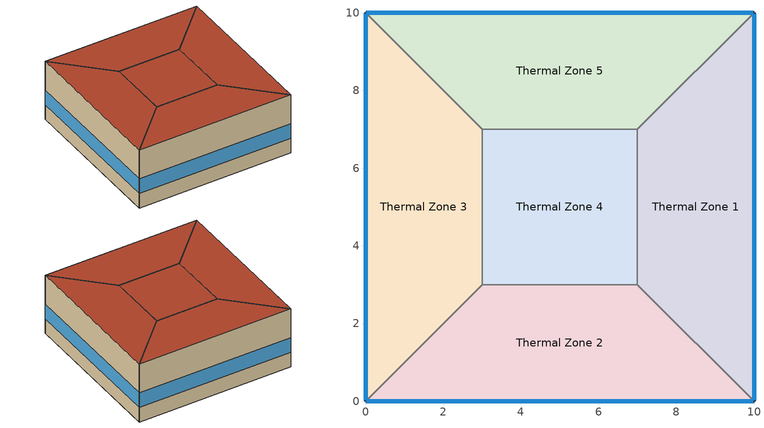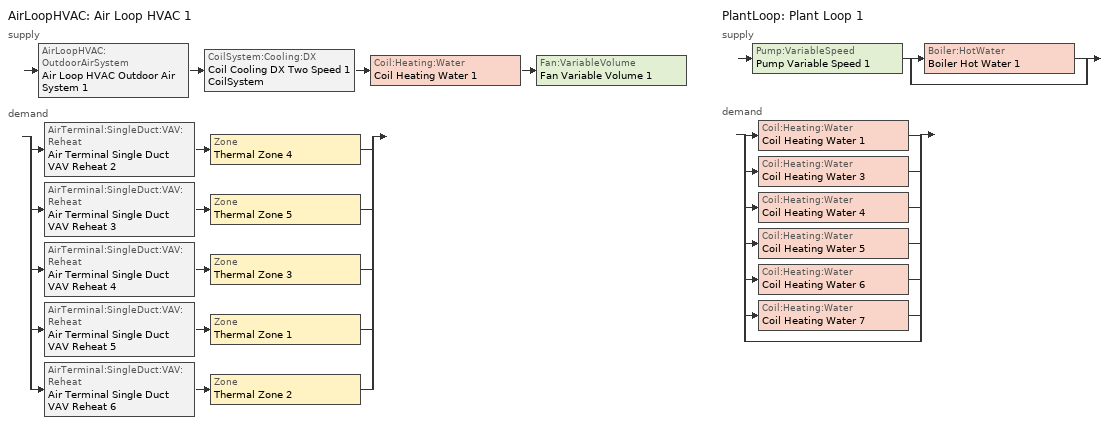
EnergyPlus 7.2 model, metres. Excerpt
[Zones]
Thermal Zone 1
 floor ground (000_ExtSlabCarpet_4in_ClimateZone 1-8): 10,10 10,0 7,3 7,7 z0
 wall outside (ASHRAE_189.1-2009_ExtWall_SteelFrame_ClimateZone 4-8): 10,0 10,10 z0:4
 wall to Thermal Zone 4 (000_Interior Wall): 7,7 7,3 z0:4
 wall to Thermal Zone 5 (000_Interior Wall): 10,10 7,7 z0:4
 wall to Thermal Zone 2 (000_Interior Wall): 7,3 10,0 z0:4
 window (ASHRAE_189.1-2009_ExtWindow_ClimateZone 4-5): 10,0.03 10,9.97 z1:2.01
 roof outside (ASHRAE_189.1-2009_ExtRoof_IEAD_ClimateZone 2-5): 7,7 7,3 10,0 10,10 z4
Thermal Zone 3
 floor ground (000_ExtSlabCarpet_4in_ClimateZone 1-8): 0,0 0,10 3,7 3,3 z0
 wall outside (ASHRAE_189.1-2009_ExtWall_SteelFrame_ClimateZone 4-8): 0,10 0,0 z0:4
 wall to Thermal Zone 4 (000_Interior Wall): 3,3 3,7 z0:4
 wall to Thermal Zone 2 (000_Interior Wall): 0,0 3,3 z0:4
 wall to Thermal Zone 5 (000_Interior Wall): 3,7 0,10 z0:4
 window (ASHRAE_189.1-2009_ExtWindow_ClimateZone 4-5): 0,9.97 0,0.03 z1:2.01
 roof outside (ASHRAE_189.1-2009_ExtRoof_IEAD_ClimateZone 2-5): 3,3 3,7 0,10 0,0 z4
Thermal Zone 5
 floor ground (000_ExtSlabCarpet_4in_ClimateZone 1-8): 0,10 10,10 7,7 3,7 z0
 wall outside (ASHRAE_189.1-2009_ExtWall_SteelFrame_ClimateZone 4-8): 10,10 0,10 z0:4
 wall to Thermal Zone 4 (000_Interior Wall): 3,7 7,7 z0:4
 window (ASHRAE_189.1-2009_ExtWindow_ClimateZone 4-5): 9.97,10 0.03,10 z1:2.01
 roof outside (ASHRAE_189.1-2009_ExtRoof_IEAD_ClimateZone 2-5): 3,7 7,7 10,10 0,10 z4
Thermal Zone 4
 floor ground (000_ExtSlabCarpet_4in_ClimateZone 1-8): 3,3 3,7 7,7 7,3 z0
 wall to Thermal Zone 2 (000_Interior Wall): 3,3 7,3 z0:4
 roof outside (ASHRAE_189.1-2009_ExtRoof_IEAD_ClimateZone 2-5): 7,3 7,7 3,7 3,3 z4
Thermal Zone 2
 floor ground (000_ExtSlabCarpet_4in_ClimateZone 1-8): 10,0 0,0 3,3 7,3 z0
 wall outside (ASHRAE_189.1-2009_ExtWall_SteelFrame_ClimateZone 4-8): 0,0 10,0 z0:4
 window (ASHRAE_189.1-2009_ExtWindow_ClimateZone 4-5): 0.03,0 9.97,0 z1:2.01
 roof outside (ASHRAE_189.1-2009_ExtRoof_IEAD_ClimateZone 2-5): 7,3 3,3 0,0 10,0 z4
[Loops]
AirLoopHVAC 'Air Loop HVAC 1'
 supply: AirLoopHVAC:OutdoorAirSystem 'Air Loop HVAC Outdoor Air System 1' > CoilSystem:Cooling:DX 'Coil Cooling DX Two Speed 1 CoilSystem' > Coil:Heating:Water 'Coil Heating Water 1' > Fan:VariableVolume 'Fan Variable Volume 1'
 demand: split
  | AirTerminal:SingleDuct:VAV:Reheat 'Air Terminal Single Duct VAV Reheat 2' > Zone 'Thermal Zone 4'
  | AirTerminal:SingleDuct:VAV:Reheat 'Air Terminal Single Duct VAV Reheat 3' > Zone 'Thermal Zone 5'
  | AirTerminal:SingleDuct:VAV:Reheat 'Air Terminal Single Duct VAV Reheat 4' > Zone 'Thermal Zone 3'
  | AirTerminal:SingleDuct:VAV:Reheat 'Air Terminal Single Duct VAV Reheat 5' > Zone 'Thermal Zone 1'
  | AirTerminal:SingleDuct:VAV:Reheat 'Air Terminal Single Duct VAV Reheat 6' > Zone 'Thermal Zone 2'
PlantLoop 'Plant Loop 1'
 supply: Pump:VariableSpeed 'Pump Variable Speed 1' > split
  | Boiler:HotWater 'Boiler Hot Water 1'
  | bypass
 demand: split
  | Coil:Heating:Water 'Coil Heating Water 1'
  | Coil:Heating:Water 'Coil Heating Water 3'
  | Coil:Heating:Water 'Coil Heating Water 4'
  | Coil:Heating:Water 'Coil Heating Water 5'
  | Coil:Heating:Water 'Coil Heating Water 6'
  | Coil:Heating:Water 'Coil Heating Water 7'
  | bypass
[Site:Location]
San Francisco Intl Ap_CA_USA Design_Conditions: Latitude {deg}=37.62; Longitude {deg}=-122.4; Time Zone {hr}=-8; Elevation {m}=2
[SizingPeriod:DesignDay] Day of Month=21; Dry-Bulb Temperature Range Modifier Type=DefaultMultipliers; Barometric Pressure {Pa}=101301; Rain Indicator=No; Snow Indicator=No; Daylight Saving Time Indicator=No
Name | Month | Day Type | Maximum Dry-Bulb Temperature {C} | Daily Dry-Bulb Temperature Range {deltaC} | Humidity Condition Type | Wetbulb or DewPoint at Maximum Dry-Bulb {C} | Wind Speed {m/s} | Wind Direction {deg} | Solar Model Indicator | ASHRAE Clear Sky Optical Depth for Beam Irradiance (taub) | ASHRAE Clear Sky Optical Depth for Diffuse Irradiance (taud) | Sky Clearness | Enthalpy at Maximum Dry-Bulb {J/kg}
San Francisco Intl Ap Ann Clg 1% Condns DB=>MWB | 8 | SummerDesignDay | 25.7 | 8.5 | Wetbulb | 16.7 | 5.9 | 310 | ASHRAETau | 0.365 | 2.435
San Francisco Intl Ap Ann Htg 99.6% Condns DB | 1 | WinterDesignDay | 3.8 | 0 | Wetbulb | 3.8 | 2.2 | 150 | ASHRAEClearSky |  |  | 0
San Francisco Intl Ap Ann Clg 2% Condns WB=>MDB | 8 | SummerDesignDay | 22.4 | 8.5 | Wetbulb | 17 | 5.9 | 310 | ASHRAETau | 0.365 | 2.435
San Francisco Intl Ap Ann Clg 1% Condns Enth=>MDB | 8 | SummerDesignDay | 23.8 | 8.5 | Enthalpy |  | 5.9 | 310 | ASHRAETau | 0.365 | 2.435 |  | 49800
[Building]
Building 1
[Material] Thermal Absorptance=0.9
Name | Roughness | Thickness {m} | Conductivity {W/m-K} | Density {kg/m3} | Specific Heat {J/kg-K} | Solar Absorptance | Visible Absorptance
Metal Decking | MediumSmooth | 0.0015 | 45.006 | 7680 | 418.4 | 0.7 | 0.3
000_G01a 19mm gypsum board | MediumSmooth | 0.019 | 0.16 | 800 | 1090 | 0.7 | 0.7
MAT-CC05 4 HW CONCRETE | Rough | 0.1016 | 1.311 | 2240 | 836.8 | 0.7 | 0.7
Roof Membrane | VeryRough | 0.0095 | 0.16 | 1121.29 | 1460 | 0.7 | 0.7
Roof Insulation [21] | MediumRough | 0.2105 | 0.049 | 265 | 836.8 | 0.7 | 0.7
1/2IN Gypsum | Smooth | 0.0127 | 0.16 | 784.9 | 830 | 0.92 | 0.92
Wall Insulation [39] | MediumRough | 0.1184 | 0.045 | 265 | 836.8 | 0.7 | 0.7
[Material:AirGap]
000_F04 Wall air space resistance: Thermal Resistance {m2-K/W}=0.15
[Material:NoMass] Thermal Absorptance=0.9; Solar Absorptance=0.7
Name | Roughness | Thermal Resistance {m2-K/W} | Visible Absorptance
CP02 CARPET PAD | VeryRough | 0.2165 | 0.8
MAT-SHEATH | Rough | 0.3626 | 0.7
[WindowMaterial:Glazing]
Theoretical Glass [207]: Optical Data Type=SpectralAverage; Thickness {m}=0.003; Solar Transmittance at Normal Incidence=0.3311; Front Side Solar Reflectance at Normal Incidence=0.6189; Back Side Solar Reflectance at Normal Incidence=0.6189; Visible Transmittance at Normal Incidence=0.44; Front Side Visible Reflectance at Normal Incidence=0.51; Back Side Visible Reflectance at Normal Incidence=0.51; Infrared Transmittance at Normal Incidence=0; Front Side Infrared Hemispherical Emissivity=0.9; Back Side Infrared Hemispherical Emissivity=0.9; Conductivity {W/m-K}=0.0133; Dirt Correction Factor for Solar and Visible Transmittance=1; Solar Diffusing=No
[Construction]
000_ExtSlabCarpet_4in_ClimateZone 1-8: MAT-CC05 4 HW CONCRETE, CP02 CARPET PAD
ASHRAE_189.1-2009_ExtWall_SteelFrame_ClimateZone 4-8: MAT-SHEATH, Wall Insulation [39], 1/2IN Gypsum
ASHRAE_189.1-2009_ExtRoof_IEAD_ClimateZone 2-5: Roof Membrane, Roof Insulation [21], Metal Decking
ASHRAE_189.1-2009_ExtWindow_ClimateZone 4-5: Theoretical Glass [207]
000_Interior Wall: 000_G01a 19mm gypsum board, 000_F04 Wall air space resistance, 000_G01a 19mm gypsum board
[AirLoopHVAC]
Air Loop HVAC 1: Design Supply Air Flow Rate {m3/s}=AutoSize
[Sizing:System]
Air Loop HVAC 1: Type of Load to Size On=Sensible; Design Outdoor Air Flow Rate {m3/s}=Autosize; Minimum System Air Flow Ratio=0.3; Preheat Design Temperature {C}=7; Preheat Design Humidity Ratio {kgWater/kgDryAir}=0.008; Precool Design Temperature {C}=12.8; Precool Design Humidity Ratio {kgWater/kgDryAir}=0.008; Central Cooling Design Supply Air Temperature {C}=12.8; Central Heating Design Supply Air Temperature {C}=12.8; Sizing Option=NonCoincident; 100% Outdoor Air in Cooling=Yes; 100% Outdoor Air in Heating=Yes; Central Cooling Design Supply Air Humidity Ratio {kgWater/kgDryAir}=0.0085; Central Heating Design Supply Air Humidity Ratio {kgWater/kgDryAir}=0.008; Cooling Design Air Flow Method=DesignDay; Cooling Design Air Flow Rate {m3/s}=0; Heating Design Air Flow Method=DesignDay; Heating Design Air Flow Rate {m3/s}=0; System Outdoor Air Method=ZoneSum
[Controller:WaterCoil]
Controller Water Coil 1: Control Variable=Temperature; Action=Normal; Actuator Variable=Flow; Controller Convergence Tolerance {deltaC}=Autosize; Maximum Actuated Flow {m3/s}=Autosize; Minimum Actuated Flow {m3/s}=1e-07
[AvailabilityManager:Scheduled]
Name | Schedule
AvailabilityManager:Scheduled {bdb21bbc-65d0-4908-ba35-390fe89218a3} | Schedule:Compact {ca1b46f7-8b5a-47c2-b659-00dfbd8f735a}
AvailabilityManager:Scheduled {706d11c5-6dd4-496b-a451-504287fcb2d1} | Schedule:Compact {cc4c7c65-22fa-4c0c-8eb9-205b4bcc5425}
[Controller:OutdoorAir]
Controller Outdoor Air 1: Minimum Outdoor Air Flow Rate {m3/s}=Autosize; Maximum Outdoor Air Flow Rate {m3/s}=Autosize; Economizer Control Type=FixedDryBulb; Economizer Control Action Type=ModulateFlow; Economizer Maximum Limit Dry-Bulb Temperature {C}=30; Economizer Maximum Limit Enthalpy {J/kg}=64000; Economizer Minimum Limit Dry-Bulb Temperature {C}=-100; Lockout Type=NoLockout; Minimum Limit Type=FixedMinimum; High Humidity Control=No; Control High Indoor Humidity Based on Outdoor Humidity Ratio=Yes; Heat Recovery Bypass Control Type=BypassWhenOAFlowGreaterThanMinimum
[SetpointManager:MixedAir] Control Variable=Temperature
Setpoint Manager Mixed Air 3; Setpoint Manager Mixed Air 2; Setpoint Manager Mixed Air 1
[CoilSystem:Cooling:DX]
Coil Cooling DX Two Speed 1 CoilSystem: Availability Schedule=Always_On; Cooling Coil=Coil Cooling DX Two Speed 1
[Coil:Cooling:DX:TwoSpeed]
Coil Cooling DX Two Speed 1: Availability Schedule=Always_On; Rated High Speed Total Cooling Capacity {W}=Autosize; Rated High Speed Sensible Heat Ratio=Autosize; Rated High Speed COP {W/W}=5.5; Rated High Speed Air Flow Rate {m3/s}=Autosize; Total Cooling Capacity Function of Temperature Curve=Curve Biquadratic 1; Total Cooling Capacity Function of Flow Fraction Curve=Curve Quadratic 1; Energy Input Ratio Function of Temperature Curve=Curve Biquadratic 2; Energy Input Ratio Function of Flow Fraction Curve=Curve Quadratic 2; Part Load Fraction Correlation Curve=Curve Quadratic 3; Rated Low Speed Total Cooling Capacity {W}=Autosize; Rated Low Speed Sensible Heat Ratio=0.69; Rated Low Speed COP {W/W}=6.6; Rated Low Speed Air Flow Rate {m3/s}=Autosize; Low Speed Total Cooling Capacity Function of Temperature Curve=Curve Biquadratic 3; Low Speed Energy Input Ratio Function of Temperature Curve=Curve Biquadratic 4; Condenser Type=AirCooled; High Speed Evaporative Condenser Effectiveness=0; Low Speed Evaporative Condenser Effectiveness=0; Basin Heater Capacity {W/K}=10; Basin Heater Setpoint Temperature {C}=2
[Coil:Heating:Water] Availability Schedule=Always_On; U-Factor Times Area Value {W/K}=Autosize; Maximum Water Flow Rate {m3/s}=Autosize; Performance Input Method=UFactorTimesAreaAndDesignWaterFlowRate; Rated Capacity {W}=Autosize; Rated Inlet Water Temperature {C}=82.2; Rated Inlet Air Temperature {C}=16.6; Rated Outlet Water Temperature {C}=71.1; Rated Outlet Air Temperature {C}=32.2; Rated Ratio for Air and Water Convection=0.5
Coil Heating Water 1; Coil Heating Water 3; Coil Heating Water 4; Coil Heating Water 5; Coil Heating Water 6; Coil Heating Water 7
[Fan:VariableVolume]
Fan Variable Volume 1: Availability Schedule=Always_On; Fan Efficiency=0.5; Pressure Rise {Pa}=500; Maximum Flow Rate {m3/s}=AutoSize; Fan Power Minimum Flow Rate Input Method=FixedFlowRate; Fan Power Minimum Flow Fraction=0; Fan Power Minimum Air Flow Rate {m3/s}=0; Motor Efficiency=0.93; Motor In Airstream Fraction=1; Fan Power Coefficient 1=0.0407599; Fan Power Coefficient 2=0.088045; Fan Power Coefficient 3=-0.0729261; Fan Power Coefficient 4=0.94374; Fan Power Coefficient 5=0
[SetpointManager:Scheduled] Control Variable=Temperature
Name | Schedule
Setpoint Manager Scheduled 1 | Deck_Temperature
Setpoint Manager Scheduled 2 | Hot_Water_Temperature
[AirTerminal:SingleDuct:VAV:Reheat] Availability Schedule=Always_On; Maximum Air Flow Rate {m3/s}=Autosize; Zone Minimum Air Flow Input Method=Constant; Constant Minimum Air Flow Fraction=0.3; Fixed Minimum Air Flow Rate {m3/s}=0.3; Maximum Hot Water or Steam Flow Rate {m3/s}=Autosize; Minimum Hot Water or Steam Flow Rate {m3/s}=0; Convergence Tolerance=0.001; Damper Heating Action=Normal; Maximum Flow per Zone Floor Area During Reheat {m3/s-m2}=Autocalculate; Maximum Flow Fraction During Reheat=Autocalculate; Maximum Reheat Air Temperature {C}=35
Name | Reheat Coil
Air Terminal Single Duct VAV Reheat 2 | Coil Heating Water 3
Air Terminal Single Duct VAV Reheat 3 | Coil Heating Water 4
Air Terminal Single Duct VAV Reheat 4 | Coil Heating Water 5
Air Terminal Single Duct VAV Reheat 5 | Coil Heating Water 6
Air Terminal Single Duct VAV Reheat 6 | Coil Heating Water 7
[PlantLoop]
Plant Loop 1: Fluid Type=Water; Plant Equipment Operation Scheme=Plant Loop 1 Operation Scheme List; Maximum Loop Temperature {C}=100; Minimum Loop Temperature {C}=0; Maximum Loop Flow Rate {m3/s}=Autosize; Minimum Loop Flow Rate {m3/s}=0; Plant Loop Volume {m3}=Autocalculate; Load Distribution Scheme=Optimal
[PlantEquipmentOperationSchemes]
Plant Loop 1 Operation Scheme List: Control Scheme Object Type 1=PlantEquipmentOperation:HeatingLoad; Control Scheme Name 1=Plant Loop 1 Heating Operation Scheme; Control Scheme Schedule Name 1=Plant Loop 1 On Schedule
[PlantEquipmentOperation:HeatingLoad]
Plant Loop 1 Heating Operation Scheme: Load Range Lower Limit 1 {W}=0; Load Range Upper Limit 1 {W}=1000000000; Range Equipment List Name 1=Plant Loop 1 Heating Equipment List
[PlantEquipmentList]
Plant Loop 1 Heating Equipment List: Boiler:HotWater, Boiler Hot Water 1
[Sizing:Plant]
Plant Loop 1: Loop Type=Heating; Design Loop Exit Temperature {C}=82; Loop Design Temperature Difference {deltaC}=11
[Pump:VariableSpeed]
Pump Variable Speed 1: Rated Flow Rate {m3/s}=Autosize; Rated Pump Head {Pa}=179352; Rated Power Consumption {W}=Autosize; Motor Efficiency=0.9; Fraction of Motor Inefficiencies to Fluid Stream=0; Coefficient 1 of the Part Load Performance Curve=0; Coefficient 2 of the Part Load Performance Curve=1; Coefficient 3 of the Part Load Performance Curve=0; Coefficient 4 of the Part Load Performance Curve=0; Minimum Flow Rate {m3/s}=0; Pump Control Type=Intermittent
[Boiler:HotWater]
Boiler Hot Water 1: Fuel Type=NaturalGas; Nominal Capacity {W}=Autosize; Nominal Thermal Efficiency=0.66; Design Water Outlet Temperature {C}=82; Design Water Flow Rate {m3/s}=Autosize; Minimum Part Load Ratio=0; Maximum Part Load Ratio=1; Optimum Part Load Ratio=1; Water Outlet Upper Temperature Limit {C}=99; Boiler Flow Mode=ConstantFlow; Parasitic Electric Load {W}=0; Sizing Factor=1
[Zone]
Thermal Zone 1; Thermal Zone 3; Thermal Zone 5; Thermal Zone 4; Thermal Zone 2
[ZoneControl:Thermostat] Control Object Type 1=ThermostatSetpoint:DualSetpoint; Control Name 1=Thermostat Setpoint Dual Setpoint 1
Name | Zone or ZoneList | Control Type Schedule
Thermal Zone 1 Thermostat | Thermal Zone 1 | Thermal Zone 1 Thermostat Schedule
Thermal Zone 3 Thermostat | Thermal Zone 3 | Thermal Zone 3 Thermostat Schedule
Thermal Zone 5 Thermostat | Thermal Zone 5 | Thermal Zone 5 Thermostat Schedule
Thermal Zone 4 Thermostat | Thermal Zone 4 | Thermal Zone 4 Thermostat Schedule
Thermal Zone 2 Thermostat | Thermal Zone 2 | Thermal Zone 2 Thermostat Schedule
[ThermostatSetpoint:DualSetpoint]
Thermostat Setpoint Dual Setpoint 1: Heating Setpoint Temperature Schedule=Heating Sch; Cooling Setpoint Temperature Schedule=Cooling Sch
[Zone equipment]
Thermal Zone 1: Air Terminal Single Duct VAV Reheat 5
Thermal Zone 3: Air Terminal Single Duct VAV Reheat 4
Thermal Zone 5: Air Terminal Single Duct VAV Reheat 3
Thermal Zone 4: Air Terminal Single Duct VAV Reheat 2
Thermal Zone 2: Air Terminal Single Duct VAV Reheat 6
[Sizing:Zone] Zone Cooling Design Supply Air Temperature Input Method=SupplyAirTemperature; Zone Cooling Design Supply Air Temperature {C}=14; Zone Heating Design Supply Air Temperature Input Method=SupplyAirTemperature; Zone Heating Design Supply Air Temperature {C}=40; Zone Cooling Design Supply Air Humidity Ratio {kgWater/kgDryAir}=0.0085; Zone Heating Design Supply Air Humidity Ratio {kgWater/kgDryAir}=0.008; Cooling Design Air Flow Method=DesignDay; Cooling Design Air Flow Rate {m3/s}=0; Cooling Minimum Air Flow per Zone Floor Area {m3/s-m2}=0.000762; Cooling Minimum Air Flow {m3/s}=0; Cooling Minimum Air Flow Fraction=0; Heating Design Air Flow Method=DesignDay; Heating Design Air Flow Rate {m3/s}=0; Heating Maximum Air Flow per Zone Floor Area {m3/s-m2}=0.002032; Heating Maximum Air Flow {m3/s}=0.141576; Heating Maximum Air Flow Fraction=0.3
Thermal Zone 1; Thermal Zone 3; Thermal Zone 5; Thermal Zone 4; Thermal Zone 2
[Schedule:Day:Interval]
Deck_Temperature_Summer_Design_Day; Deck_Temperature_Default; Deck_Temperature_Winter_Design_Day: No, 24:00, 12.8
Cooling Sch Default: No, 24:00, 28
Hot_Water_Temperature_Summer_Design_Day; Hot_Water_Temperature_Default; Hot_Water_Temperature_Winter_Design_Day: No, 24:00, 67
Heating Sch Default: No, 24:00, 24
Always_On_Winter_Design_Day; Always_On_Summer_Design_Day; Always_On_Default: No, 24:00, 1
[Schedule:Week:Daily]
Schedule:Week:Daily {278e38c5-9128-448a-86ab-956aca05a923}: Hot_Water_Temperature_Default, Hot_Water_Temperature_Default, Hot_Water_Temperature_Default, Hot_Water_Temperature_Default, Hot_Water_Temperature_Default, Hot_Water_Temperature_Default, Hot_Water_Temperature_Default, Hot_Water_Temperature_Default, Hot_Water_Temperature_Summer_Design_Day, Hot_Water_Temperature_Winter_Design_Day, Hot_Water_Temperature_Default, Hot_Water_Temperature_Default
Schedule:Week:Daily {d15ce5bc-012c-4ffb-867b-2d6b1c729332}: Deck_Temperature_Default, Deck_Temperature_Default, Deck_Temperature_Default, Deck_Temperature_Default, Deck_Temperature_Default, Deck_Temperature_Default, Deck_Temperature_Default, Deck_Temperature_Default, Deck_Temperature_Summer_Design_Day, Deck_Temperature_Winter_Design_Day, Deck_Temperature_Default, Deck_Temperature_Default
Schedule:Week:Daily {6c167858-ec1a-4a1e-940e-b09ee9ec0f74}: Cooling Sch Default, Cooling Sch Default, Cooling Sch Default, Cooling Sch Default, Cooling Sch Default, Cooling Sch Default, Cooling Sch Default, Cooling Sch Default, Cooling Sch Default, Cooling Sch Default, Cooling Sch Default, Cooling Sch Default
Schedule:Week:Daily {60ff6d1d-dde2-4224-a15b-76240d9496cc}: Heating Sch Default, Heating Sch Default, Heating Sch Default, Heating Sch Default, Heating Sch Default, Heating Sch Default, Heating Sch Default, Heating Sch Default, Heating Sch Default, Heating Sch Default, Heating Sch Default, Heating Sch Default
Schedule:Week:Daily {fcf5d934-1ef8-46d0-b378-75d0d349be2c}: Always_On_Default, Always_On_Default, Always_On_Default, Always_On_Default, Always_On_Default, Always_On_Default, Always_On_Default, Always_On_Default, Always_On_Summer_Design_Day, Always_On_Winter_Design_Day, Always_On_Default, Always_On_Default
[Schedule:Year]
Hot_Water_Temperature: Schedule:Week:Daily {278e38c5-9128-448a-86ab-956aca05a923}, 1, 1, 12, 31
Deck_Temperature: Schedule:Week:Daily {d15ce5bc-012c-4ffb-867b-2d6b1c729332}, 1, 1, 12, 31
Cooling Sch: Schedule:Week:Daily {6c167858-ec1a-4a1e-940e-b09ee9ec0f74}, 1, 1, 12, 31
Heating Sch: Schedule:Week:Daily {60ff6d1d-dde2-4224-a15b-76240d9496cc}, 1, 1, 12, 31
Always_On: Schedule:Week:Daily {fcf5d934-1ef8-46d0-b378-75d0d349be2c}, 1, 1, 12, 31
[Schedule:Compact]
Schedule:Compact {ca1b46f7-8b5a-47c2-b659-00dfbd8f735a}; Schedule:Compact {cc4c7c65-22fa-4c0c-8eb9-205b4bcc5425}; Plant Loop 1 On Schedule: Through: 12/31, For: AllDays, Until: 24:00, 1
Thermal Zone 1 Thermostat Schedule; Thermal Zone 3 Thermostat Schedule; Thermal Zone 5 Thermostat Schedule; Thermal Zone 4 Thermostat Schedule; Thermal Zone 2 Thermostat Schedule: Through: 12/31, For: AllDays, Until: 24:00, 4
[Curve:Biquadratic]
Name | Coefficient1 Constant | Coefficient2 x | Coefficient3 x**2 | Coefficient4 y | Coefficient5 y**2 | Coefficient6 x*y | Minimum Value of x {BasedOnField A2} | Maximum Value of x {BasedOnField A2} | Minimum Value of y {BasedOnField A3} | Maximum Value of y {BasedOnField A3}
Curve Biquadratic 1 | 0.42415 | 0.04426 | -0.00042 | 0.00333 | -8e-05 | -0.00021 | 17 | 22 | 13 | 46
Curve Biquadratic 2 | 1.23649 | -0.02431 | 0.00057 | -0.01434 | 0.00063 | -0.00038 | 17 | 22 | 13 | 46
Curve Biquadratic 3; Curve Biquadratic 4 | 0 | 0 | 0 | 0 | 0 | 0 | 0 | 1 | 0 | 1
[Curve:Quadratic]
Name | Coefficient1 Constant | Coefficient2 x | Coefficient3 x**2 | Minimum Value of x {BasedOnField A2} | Maximum Value of x {BasedOnField A2}
Curve Quadratic 1 | 0.77136 | 0.34053 | -0.11088 | 0.75918 | 1.13877
Curve Quadratic 2 | 1.2055 | -0.32953 | 0.12308 | 0.75918 | 1.13877
Curve Quadratic 3 | 0.771 | 0.229 | 0 | 0 | 1
